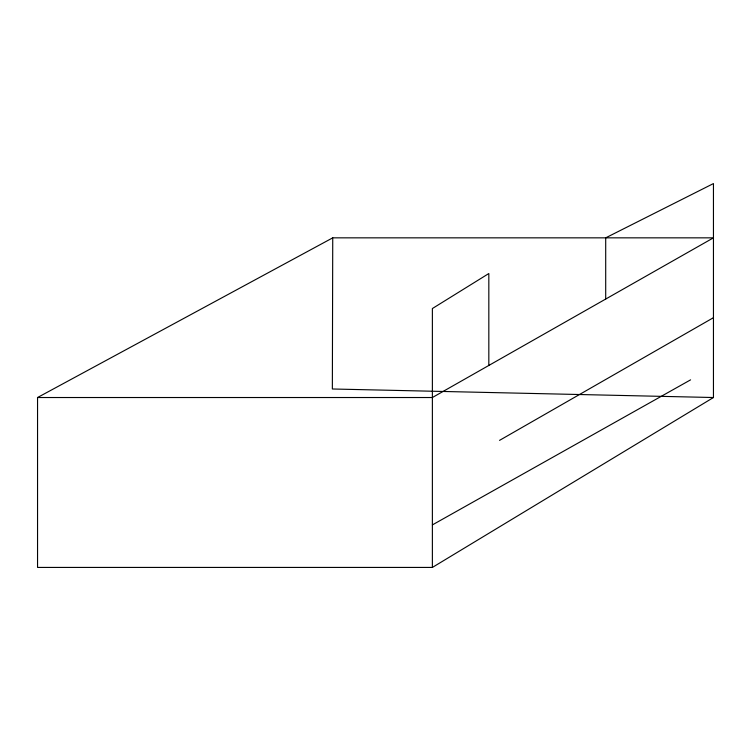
<?xml version="1.0" encoding="UTF-8"?>
<svg xmlns="http://www.w3.org/2000/svg" width="751" height="751" viewBox="0 0 751 751"><rect width="100%" height="100%" fill="white"/><g stroke="black" fill="none" stroke-linecap="round" stroke-linejoin="round"><path stroke-width="1.13" d="M713.45 397.523L432.379 567.427L37.55 567.427L37.55 397.523L432.379 397.523L713.45 237.842L332.74 237.842L332.355 388.99L713.45 397.523L713.45 183.573L605.7 237.842L605.7 299.058M499.537 440.377L713.45 317.682M432.379 524.911L690.582 379.856M37.55 397.523L332.74 237.842M488.826 365.455L488.826 273.533L432.379 308.539L432.379 567.427"/></g></svg>
